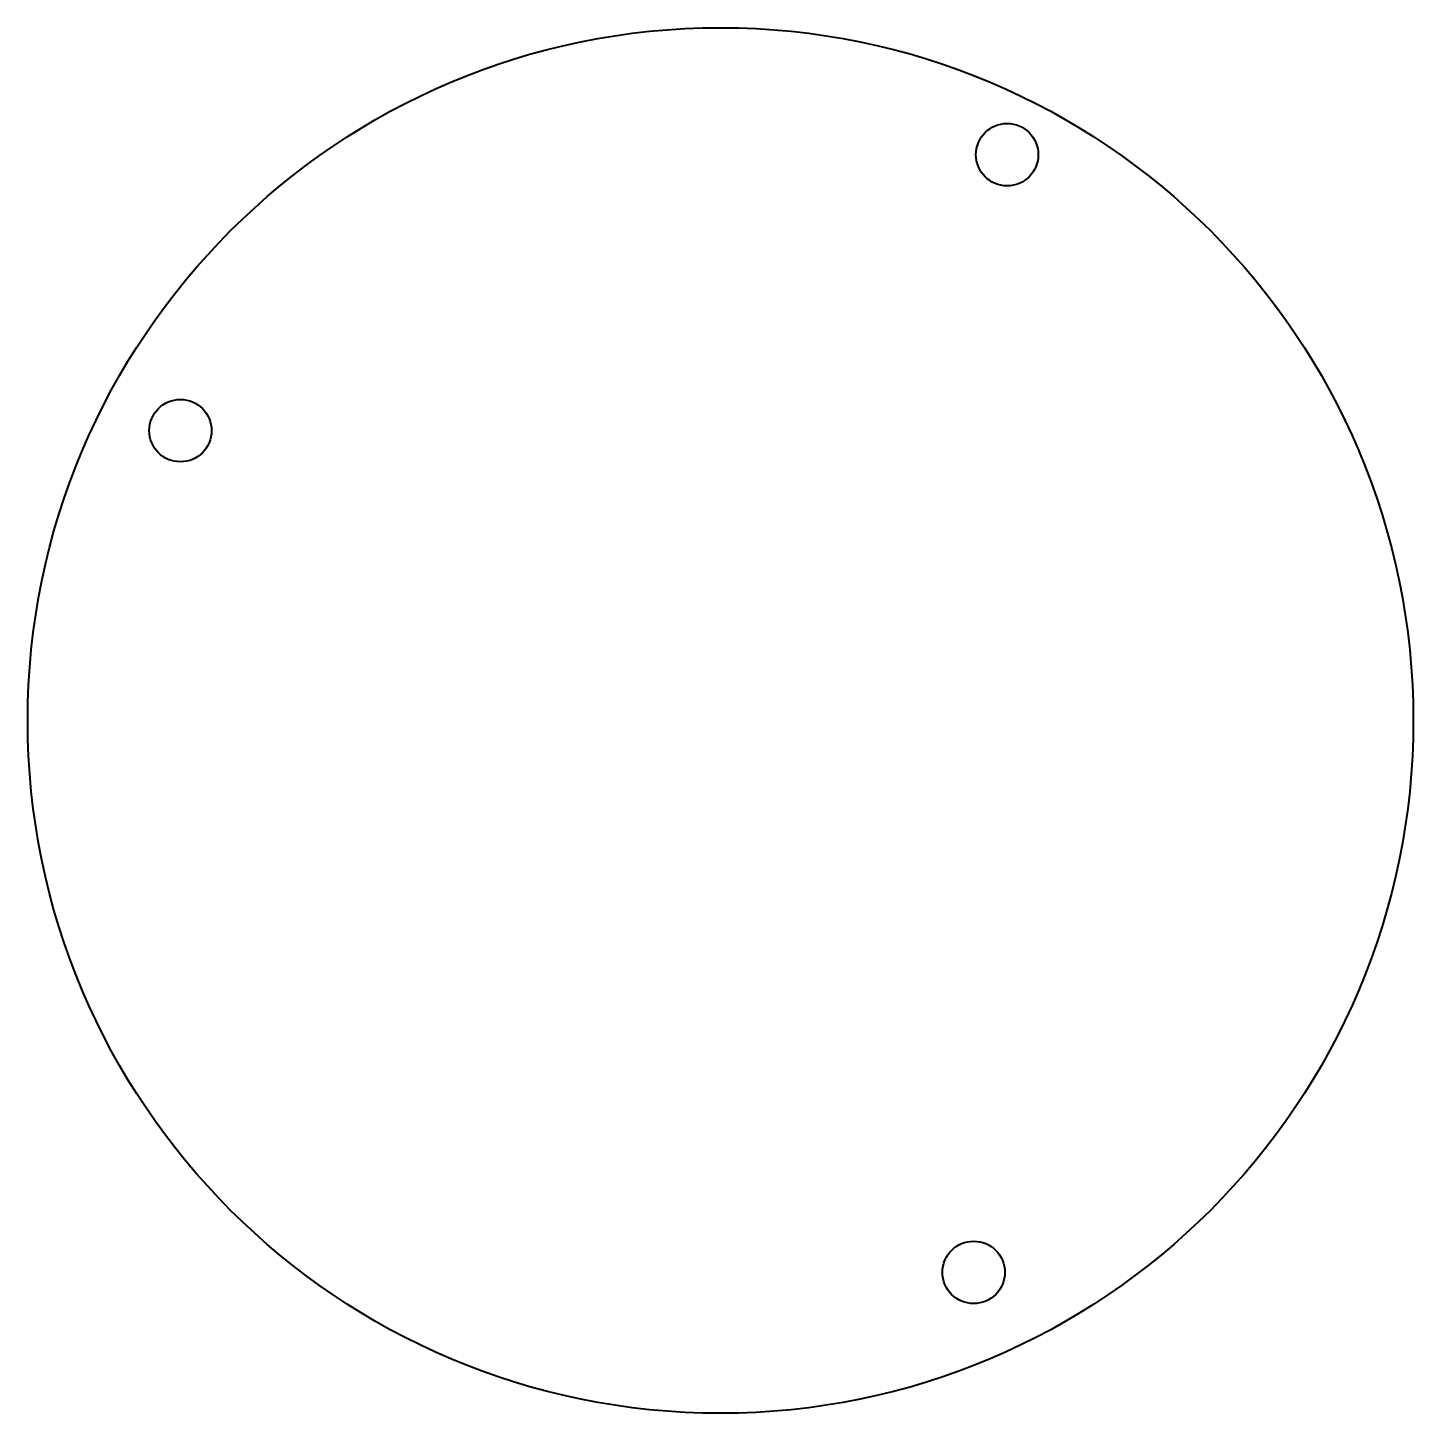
# Model space of a CAD drawing. Header units: millimetres. Extents: x 13.1 to 19.1, y -12.76 to -6.76.
import ezdxf

# ---------------------------------------------------------------- set-up
doc = ezdxf.new("R2010")
doc.units = ezdxf.units.MM
doc.layers.add('ModelSketch_Visible', color=7, linetype='Continuous', lineweight=40)

msp = doc.modelspace()

# ---------------------------------------------------------------- linework, layer by layer
at = {"layer": 'ModelSketch_Visible'}
for centre, radius in [((16.1037, -9.7602), 3), ((17.345, -7.31), 0.135), ((13.765, -8.505), 0.135), ((17.2, -12.15), 0.135)]:
    msp.add_circle(centre, radius, dxfattribs=at)

doc.saveas('drawing.dxf')
